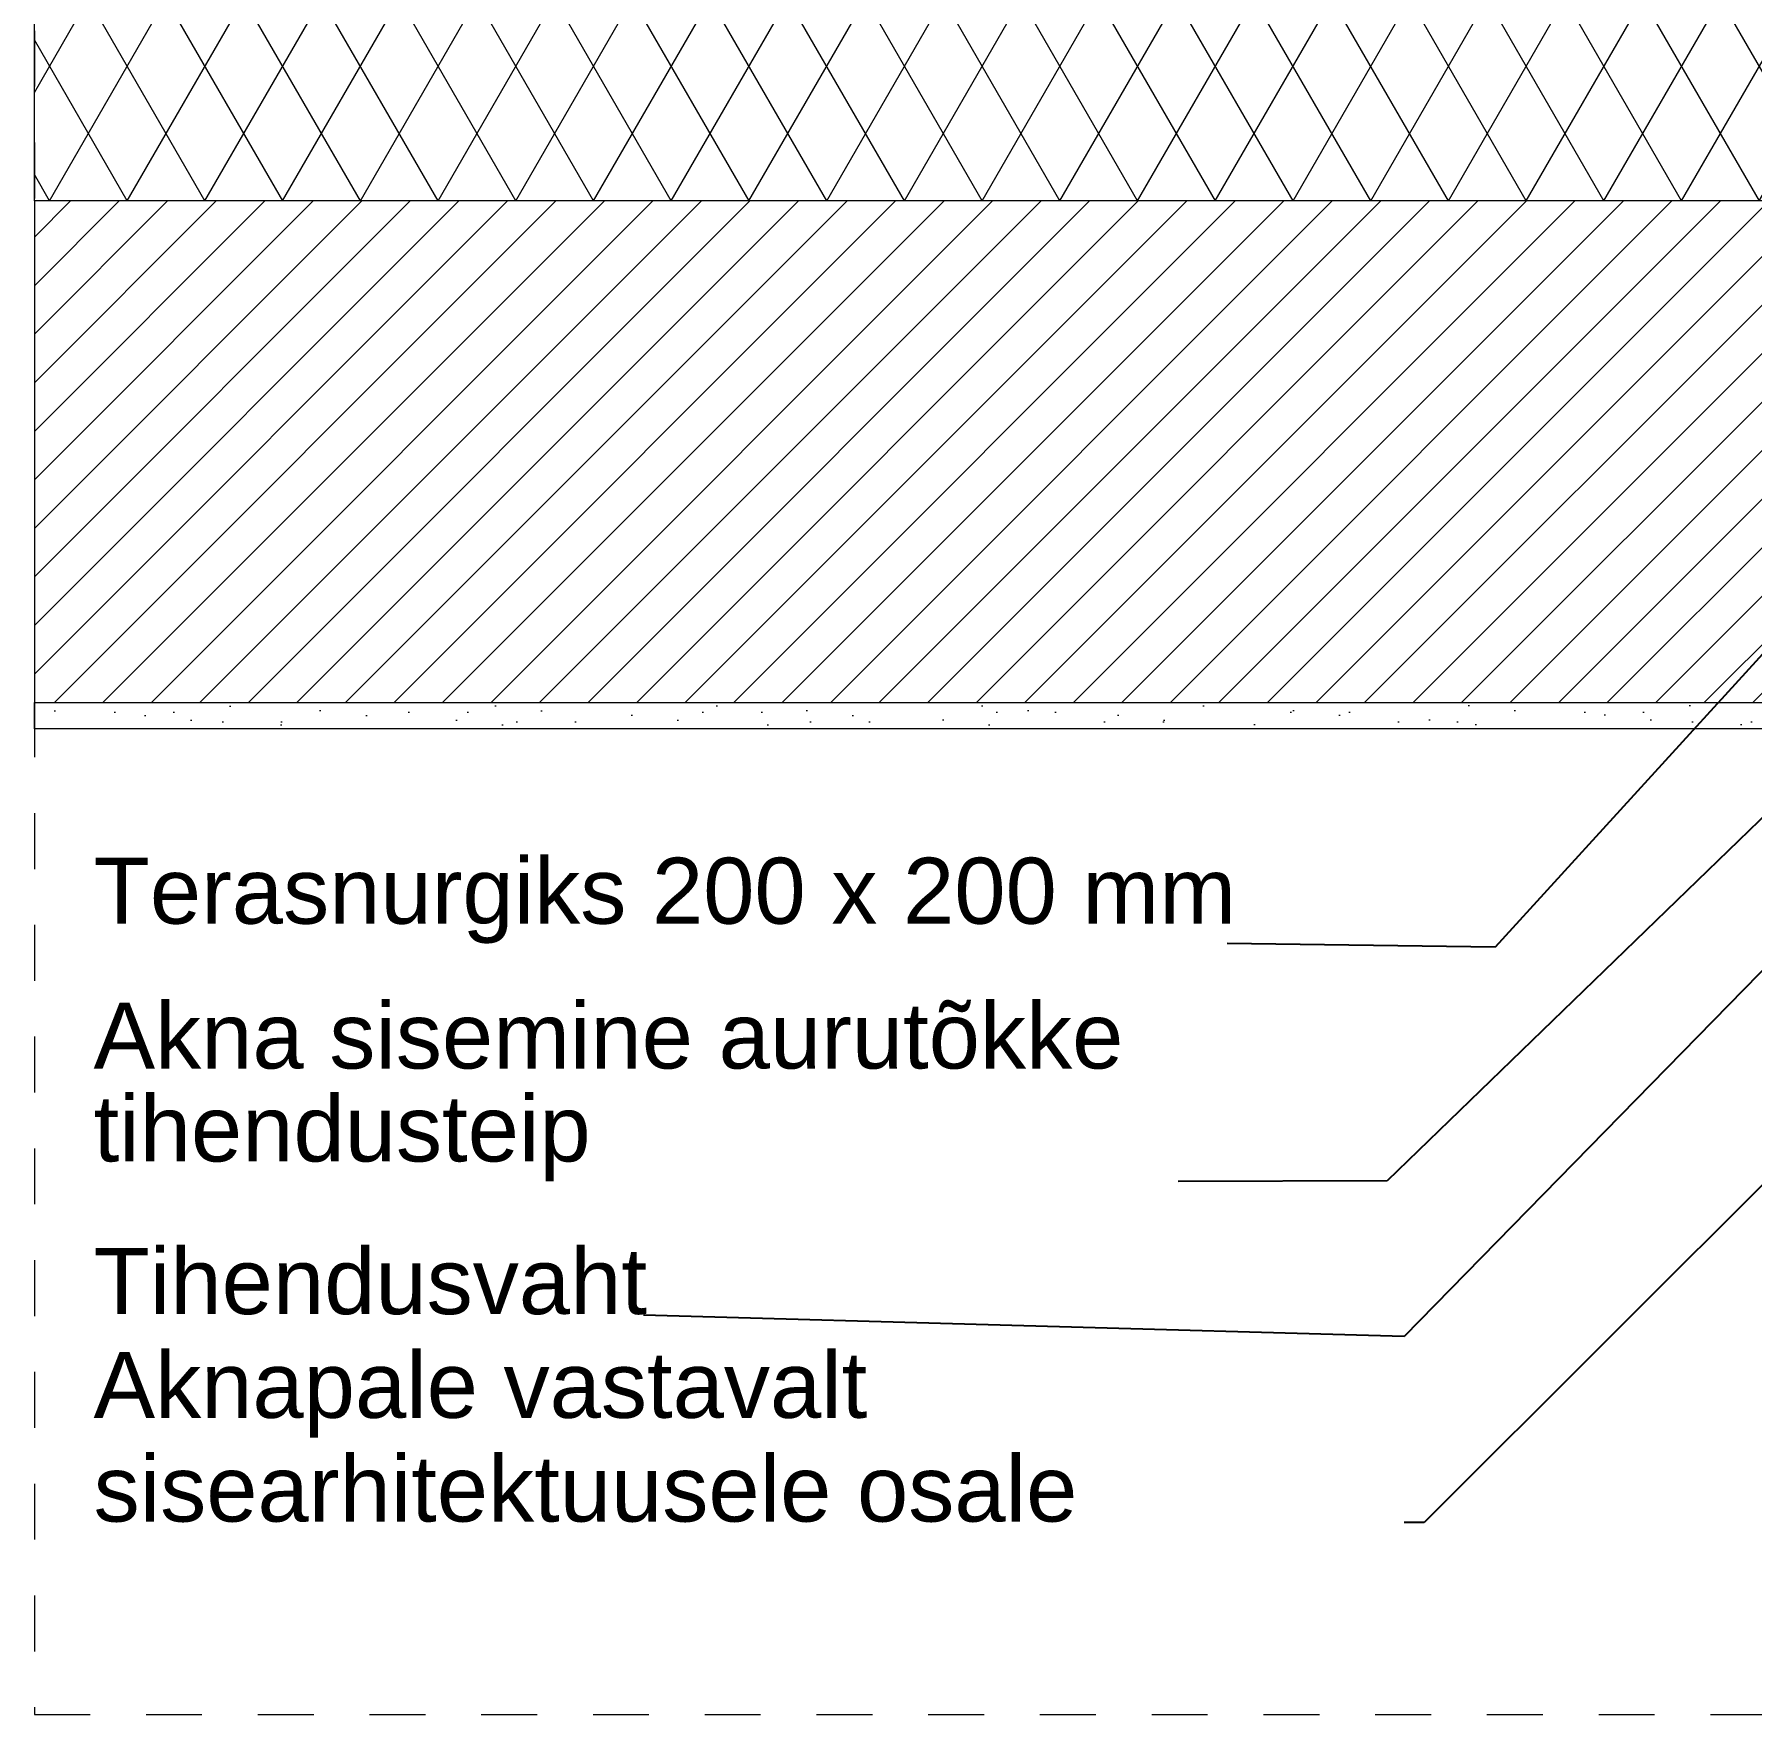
# Model space of a CAD drawing. Header units: millimetres. Extents: x 1959 to 4564, y -1095 to 178.
# Drawn here: x 1959 to 2610, y -1095 to -458 of the extents above; entities that cross this region are included whole.
import ezdxf

# ---------------------------------------------------------------- set-up
doc = ezdxf.new("R2010")
doc.units = ezdxf.units.MM
doc.header["$MEASUREMENT"] = 0
doc.linetypes.add('Dashed', pattern=[42.333333333324, 21.166666666662, -21.166666666662])
doc.linetypes.add('Wipeout_Contour', pattern=[1000, 0, -1000])
for name, color, linetype, lineweight in [('0_Pen_No__1', 7, 'Continuous', 13), ('2D Drafting - General_Pen_No__141', 7, 'Continuous', 20), ('Annotation - Label_Pen_No__2', 8, 'Continuous', 15), ('New_0_Pen_No__1', 7, 'Continuous', 13), ('Structural - Bearing_Pen_No__1', 7, 'Continuous', 13), ('Structural - Bearing_Pen_No__141', 7, 'Continuous', 20)]:
    doc.layers.add(name, color=color, linetype=linetype, lineweight=lineweight)
doc.layers.add('Structural - Bearing', color=7, linetype='Continuous')
doc.styles.add('GENERATED_STYLE_1', font='')
doc.styles.get('GENERATED_STYLE_1').set_extended_font_data('Arial')
doc.dimstyles.new('GENERATED_STYLE__4', dxfattribs={"dimtxt": 0.18, "dimasz": 7.6, "dimexe": 0.18, "dimexo": 0.0625, "dimgap": 0, "dimtad": 0, "dimtih": 1, "dimtoh": 1, "dimdec": 4, "dimzin": 0, "dimdsep": 46, "dimcen": 0.09, "dimadec": 0, "dimazin": 0, "dimtfac": 1, "dimtdec": 4, "dimtmove": 0, "dimatfit": 3, "dimldrblk": 'ARROWHEAD_14', "dimfxl": 0, "dimtolj": 1, "dimtzin": 0, "dimarcsym": 0})

# ---------------------------------------------------------------- blocks, each defined once
blk = doc.blocks.new('ARROWHEAD_14')
at = {"color": 0, "linetype": 'Continuous', "lineweight": 0}
blk.add_line((0, 0), (-1, 0), dxfattribs=at)
at = {"color": 0, "linetype": 'Continuous', "lineweight": 0, "flags": 128}
blk.add_lwpolyline([(-0.9093, 0.525), (0, 0), (-0.9093, -0.525)], dxfattribs=at)

msp = doc.modelspace()

# ---------------------------------------------------------------- linework, layer by layer
at = {"layer": 'New_0_Pen_No__1', "color": 7, "linetype": 'Dashed', "lineweight": 13}
msp.add_lwpolyline([(1959.267397636138, -1094.546075169446), (4563.650952587517, -1094.546075169446)], dxfattribs=at)

# ---------------------------------------------------------------- texts
at = {"layer": 'Annotation - Label_Pen_No__2', "color": 8, "linetype": 'Continuous', "lineweight": 15, "char_height": 25, "attachment_point": 7, "style": 'GENERATED_STYLE_1'}
for s, insert, rotation in [('\\A1;{\\pql;\\fArial|b0|i0|c0|p34;Terasnurgiks\\fArial|b0|i0|c0|p34; \\fArial|b0|i0|c0|p34;200 x 200 mm}', (1981.713074247904, -802.5346182242199), 359.9999718948017), ('\\A1;{\\pql;\\fArial|b0|i0|c0|p34;Tihendusvaht}', (1981.713058628963, -943.211298262236), 2.810519749113469e-05)]:
    msp.add_mtext(s, dxfattribs=dict(at, insert=insert, rotation=rotation))
for s, insert, width, rotation, line_spacing_factor in [('\\A1;{\\pql;\\fArial|b0|i0|c0|p34;Akna sisemine aurutõkke tihendusteip}', (1981.713030075595, -892.5851039415643), 410.8541425713996, 359.9999718948023, 0.8446787429500365), ('\\A1;{\\pql;\\fArial|b0|i0|c0|p34;A\\fArial|b0|i0|c0|p34;knapale vastavalt sisearhitektuusele osale}', (1981.713057076892, -1021.782812547953), 496.5014630243907, 2.8105197694690187e-05, 0.9427278544656732)]:
    msp.add_mtext(s, dxfattribs=dict(at, insert=insert, width=width, rotation=rotation, line_spacing_factor=line_spacing_factor))

# ---------------------------------------------------------------- wipeouts: each hides what was drawn before it
at = {"color": 254, "linetype": 'Wipeout_Contour', "lineweight": 0, "ltscale": 9914.116819438024}
msp.add_wipeout([(2833.3851563653125, -521.243454832148), (1959.2686833346172, -521.2412469235562), (1959.2682427773882, -711.2412688531033), (2833.3846170467655, -711.2434767614842)], dxfattribs=at).dxf.layer = 'Structural - Bearing'

# ---------------------------------------------------------------- next in the draw order: hatches: boundary and pattern name
at = {"layer": '2D Drafting - General_Pen_No__141', "linetype": 'Continuous', "lineweight": 20}
h = msp.add_hatch(dxfattribs=at)
h.set_pattern_fill('Cut_Stone_0001', style=0, pattern_type=2)
h.set_pattern_definition([(44.99999999999999, (0, 35), (-11.13693180368812, 11.13693180368813), [0, -10.5, 0, -15.75]), (109.9999999999999, (35, 35), (14.80015877737807, 5.386817257379247), [0, -7.699999999999999, 0, -13.3])])
h.paths.add_polyline_path([(1959.268242777388, -711.2422532271534), (2833.384634580731, -711.2422532271534), (2832.589859680524, -721.2434451395558), (1959.268242777388, -721.2434451395558)])
at = {"layer": 'Structural - Bearing_Pen_No__1', "linetype": 'Continuous', "lineweight": 13}
h = msp.add_hatch(dxfattribs=at)
h.set_pattern_fill('Batt_Insulation_0001', style=0, pattern_type=2)
h.set_pattern_definition([(60.0001088563907, (2495.006913513133, -521.2418919734176), (-22.08368009483266, 12.74999999995904), []), (120.0001088563112, (2495.006913513133, -521.2418919734176), (22.08361549817367, 12.74999999995919), [])])
h.paths.add_polyline_path([(2633.384661483538, -321.241526572309), (2633.38512252353, -521.2415414334189), (1959.268683339871, -521.2432491067398), (1959.268158708117, -321.2431639296307)])
h = msp.add_hatch(dxfattribs=at)
h.set_pattern_fill('Common_Brick_0001', style=0, pattern_type=2)
h.set_pattern_definition([(44.99999999999999, (2595.006698180724, -616.242863683281), (-9.192387818248315, 9.192387818248323), [])])
h.paths.add_polyline_path([(2833.385156365312, -521.243454832148), (1959.268683334617, -521.2412469235561), (1959.268242777388, -711.2412688531032), (2833.384617046765, -711.2434767614841)])

# ---------------------------------------------------------------- next in the draw order: linework, layer by layer
at = {"layer": '0_Pen_No__1', "color": 7, "linetype": 'Dashed', "lineweight": 13}
msp.add_lwpolyline([(4563.650952587517, -1094.546075169446), (4563.650952587517, 178.2298867448957), (1959.267397636138, 178.2298867448957), (1959.267397636138, -1094.546075169446)], dxfattribs=at)
at = {"layer": '2D Drafting - General_Pen_No__141', "color": 7, "linetype": 'Continuous', "lineweight": 20, "flags": 128}
msp.add_lwpolyline([(1959.268242777388, -711.2422532271534), (2833.384634580731, -711.2422532271534), (2832.589859680524, -721.2434451395558), (1959.268242777388, -721.2434451395558)], close=True, dxfattribs=at)
at = {"layer": 'Structural - Bearing_Pen_No__1', "color": 7, "linetype": 'Continuous', "lineweight": 13}
msp.add_line((2833.385076568709, -521.2434467402458), (2356.628704502737, -521.2422425134164), dxfattribs=at)
at = {"layer": 'Structural - Bearing_Pen_No__1', "color": 7, "linetype": 'Continuous', "lineweight": 13, "flags": 128}
for points in [[(2633.384661483538, -321.241526572309), (2633.38512252353, -521.2415414334189), (1959.268683339871, -521.2432491067398), (1959.268158708117, -321.2431639296307)], [(2833.385156365312, -521.243454832148), (1959.268683334617, -521.2412469235561), (1959.268242777388, -711.2412688531032), (2833.384617046765, -711.2434767614841)]]:
    msp.add_lwpolyline(points, close=True, dxfattribs=at)
at = {"layer": 'Structural - Bearing_Pen_No__141', "color": 7, "linetype": 'Continuous', "lineweight": 20}
msp.add_lwpolyline([(2356.628241298974, -711.2422532271534), (2833.384609031771, -711.2434462406991)], dxfattribs=at)

# ---------------------------------------------------------------- next in the draw order: leaders
at = {"layer": 'Annotation - Label_Pen_No__2', "color": 8, "linetype": 'Continuous', "lineweight": 15, "annotation_type": 0, "has_hookline": 1, "hookline_direction": 1}
for points, text_width, horizontal_direction in [([(2771.43075302387, -520.2687341801626), (2512.720581221954, -803.9063929841157), (2411.138074247852, -802.5348288693123)], 429.4249999999999, (0.9999999999998797, -4.905282467111361e-07, 0)), ([(2835.027202301313, -540.7738752313431), (2471.796070072015, -892.3561428888216), (2392.567172646945, -892.5853054771225)], 388.375, (0.9999999999998797, -4.905282369411735e-07, 0)), ([(2838.350403545575, -583.2879797741865), (2478.214524112377, -951.3882832856789), (2190.113058628938, -943.2111960361523)], 208.4, (0.9999999999998797, 4.905282331435304e-07, 0)), ([(2843.502367800764, -664.6719395972945), (2485.814520101222, -1021.782565271951), (2478.214520101223, -1021.782568999966)], 369.85, (0.9999999999998797, 4.905282366962441e-07, 0))]:
    msp.add_leader(points, dimstyle='GENERATED_STYLE__4', dxfattribs=dict(at, text_width=text_width, horizontal_direction=horizontal_direction))

doc.saveas('drawing.dxf')
